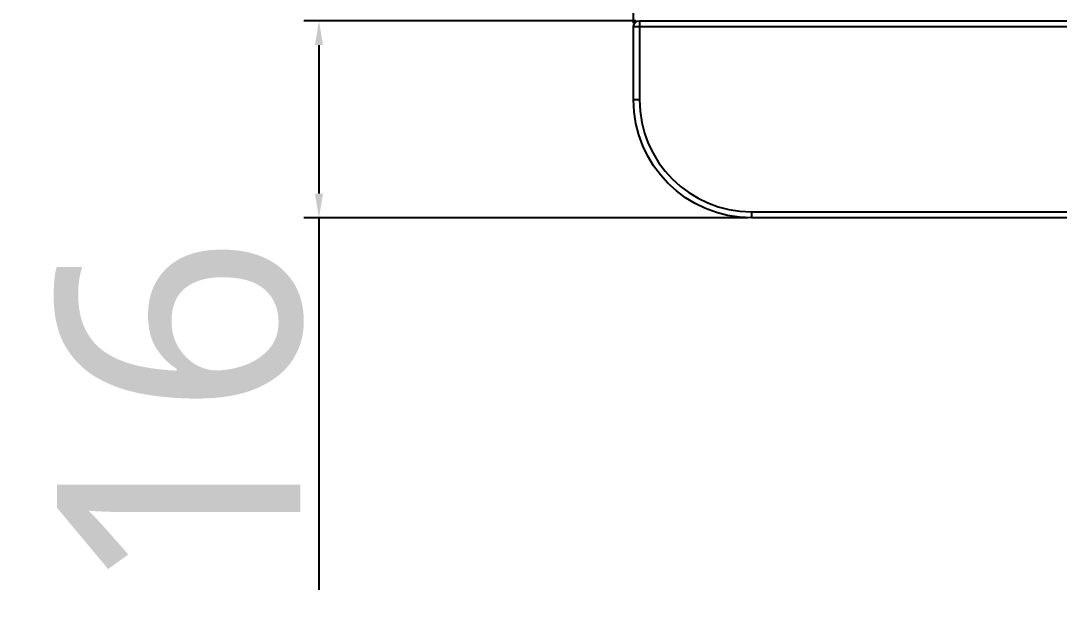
# Model space of a CAD drawing. Header units: millimetres. Extents: x 28 to 2363, y 8 to 1657.
# Drawn here: x 358.4 to 443.8, y 1185.1 to 1232.7 of the extents above; entities that cross this region are included whole.
import ezdxf

# ---------------------------------------------------------------- set-up
doc = ezdxf.new("R2010")
doc.units = ezdxf.units.MM
doc.layers.get('Defpoints').update_dxf_attribs({"linetype": 'CONTINUOUS'})
doc.layers.add('1LINE', color=7, linetype='CONTINUOUS')
doc.styles.add('Annotative', font='malgun.ttf')
doc.dimstyles.new('WOO', dxfattribs={"dimtxt": 20, "dimasz": 2, "dimexe": 1.25, "dimexo": 0.3, "dimgap": 1, "dimtad": 1, "dimdec": 1, "dimzin": 1, "dimdsep": 46, "dimtxsty": 'Annotative', "dimcen": 0, "dimclrd": 1, "dimclre": 1, "dimclrt": 2, "dimadec": 0, "dimazin": 0, "dimtfac": 1, "dimtdec": 1, "dimtofl": 0, "dimtmove": 0, "dimatfit": 3, "dimfxl": 0, "dimarcsym": 0})

# ---------------------------------------------------------------- blocks, each defined once
blk = doc.blocks.new('*D9')
at = {"layer": '1LINE', "color": 1, "lineweight": -2}
for p, q in [((408.975, 1232.732), (381.675, 1232.732)), ((382.925, 1230.732), (382.925, 1218.532)), ((418.175, 1216.532), (381.675, 1216.532)), ((382.925, 1216.532), (382.925, 1185.956))]:
    blk.add_line(p, q, dxfattribs=at)
at = {"layer": '1LINE', "color": 1}
for points in [[(382.591, 1230.732), (383.258, 1230.732), (382.925, 1232.732)], [(382.591, 1218.532), (383.258, 1218.532), (382.925, 1216.532)]]:
    blk.add_solid(points, dxfattribs=at)
at = {"layer": 'Defpoints', "color": 0}
for p in [(409.275, 1232.732), (382.925, 1216.532), (418.475, 1216.532)]:
    blk.add_point(p, dxfattribs=at)
at = {"layer": '1LINE', "color": 2, "insert": (371.537, 1200.244), "char_height": 20, "attachment_point": 5, "rotation": 90, "style": 'Annotative'}
blk.add_mtext('16', dxfattribs=at)
blk = doc.blocks.new('*D10')
at = {"layer": '1LINE', "color": 1, "lineweight": -2}
for p, q in [((408.775, 1232.532), (408.775, 1334.195)), ((641.425, 1232.532), (641.425, 1334.195)), ((410.775, 1332.945), (639.425, 1332.945))]:
    blk.add_line(p, q, dxfattribs=at)
at = {"layer": '1LINE', "color": 1}
for points in [[(410.775, 1333.278), (410.775, 1332.611), (408.775, 1332.945)], [(639.425, 1333.278), (639.425, 1332.611), (641.425, 1332.945)]]:
    blk.add_solid(points, dxfattribs=at)
at = {"layer": 'Defpoints', "color": 0}
for p in [(641.425, 1332.945), (408.775, 1232.232), (641.425, 1232.232)]:
    blk.add_point(p, dxfattribs=at)
at = {"layer": '1LINE', "color": 2, "insert": (525.1, 1344.278), "char_height": 20, "attachment_point": 5, "style": 'Annotative'}
blk.add_mtext('233', dxfattribs=at)

msp = doc.modelspace()

# ---------------------------------------------------------------- linework, layer by layer
at = {"layer": '1LINE', "linetype": 'Continuous'}
for p, q in [((409.275, 1232.732), (640.925, 1232.732)), ((409.275, 1232.732), (409.275, 1232.232)), ((408.775, 1226.232), (408.775, 1232.232)), ((409.275, 1232.232), (408.775, 1232.232)), ((640.925, 1232.232), (409.275, 1232.232)), ((409.275, 1232.232), (409.275, 1226.232)), ((409.275, 1226.232), (408.775, 1226.232)), ((418.475, 1217.032), (631.725, 1217.032)), ((418.475, 1217.032), (418.475, 1216.532)), ((631.725, 1216.532), (418.475, 1216.532))]:
    msp.add_line(p, q, dxfattribs=at)
at = {"layer": '1LINE', "linetype": 'Continuous', "extrusion": (0, 0, -1)}
for centre, radius, start, end in [((-409.275, 1232.232), 0.5, 0, 90), ((-418.475, 1226.232), 9.7, 270, 0)]:
    msp.add_arc(centre, radius, start, end, dxfattribs=at)
at = {"layer": '1LINE', "linetype": 'Continuous'}
msp.add_arc((418.475, 1226.232), 9.2, 180, 270, dxfattribs=at)

# ---------------------------------------------------------------- dimensions: what is measured, and where the dimension line sits
at = {"layer": '1LINE'}
dim = msp.add_linear_dim(base=(641.425, 1332.945), p1=(408.775, 1232.232), p2=(641.425, 1232.232), dimstyle='WOO', override={"dimdec": 0}, dxfattribs=at)
dim.commit()
dim.dimension.update_dxf_attribs({"geometry": '*D10', "text_midpoint": (525.1, 1344.278)})
dim = msp.add_linear_dim(base=(382.925, 1216.532), p1=(409.275, 1232.732), p2=(418.475, 1216.532), angle=90, dimstyle='WOO', override={"dimdec": 0}, dxfattribs=at)
dim.commit()
dim.dimension.update_dxf_attribs({"geometry": '*D9', "text_midpoint": (371.537, 1200.244)})

doc.saveas('drawing.dxf')
